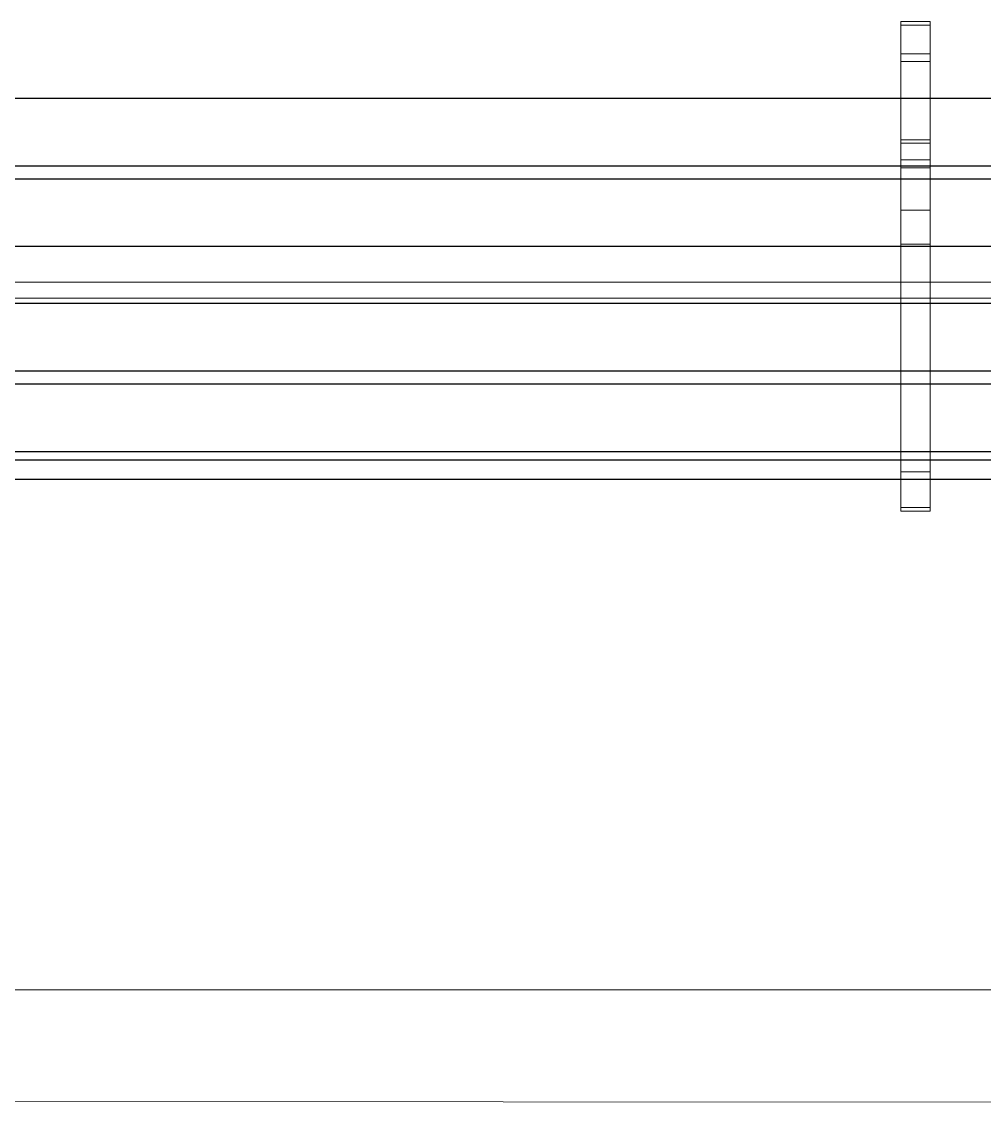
# Model space of a CAD drawing. Header units: feet. Extents: x -21 to 5170, y -254 to 1413.
# Drawn here: x 2283.76 to 2300.28, y 48.97 to 67.52 of the extents above; entities that cross this region are included whole.
import ezdxf
from ezdxf.lldxf.tags import DXFTag

# ---------------------------------------------------------------- set-up
doc = ezdxf.new("R2010")
doc.units = ezdxf.units.FT
doc.header["$MEASUREMENT"] = 0
for name, color, linetype in [('ATI CENTER SUPPORT', 7, 'Continuous'), ('DC FEEEDERS', 1, 'Continuous'), ('PV-AG-DC1', 142, 'DC1'), ('WIRE MANAGEMENT', 4, 'Continuous')]:
    doc.layers.add(name, color=color, linetype=linetype)
doc.styles.add('NEI-A', font='arial.ttf')
tags = doc.linetypes.add('DC1', pattern='A,0.176989,-0.035266,["DC1",NEI-A,S=0.1,R=0,X=0,Y=-0.05],-0.314734,0.176989', length=0.703978).pattern_tags.tags
tags[6] = DXFTag(74, 10)

msp = doc.modelspace()

# ---------------------------------------------------------------- linework, layer by layer
at = {"layer": 'ATI CENTER SUPPORT', "color": 8, "linetype": 'Continuous', "lineweight": 15}
msp.add_line((2318.84262, 50.90399), (2101.30049, 50.90399), dxfattribs=at)
msp.add_lwpolyline([(2317.87777, 48.97464), (2102.26535, 49.0547)], dxfattribs=at)
at = {"layer": 'DC FEEEDERS'}
for points in [[(2092.42153, 66.20605), (2327.77006, 66.20605)], [(2092.42153, 65.04605), (2327.77006, 65.04605)], [(2092.42153, 64.8241), (2327.77006, 64.8241)], [(2092.42153, 63.6641), (2327.77006, 63.6641)], [(2092.42153, 62.68671), (2327.77006, 62.68671)], [(2092.42153, 61.52671), (2327.77006, 61.52671)], [(2092.42153, 61.30476), (2327.77006, 61.30476)], [(2092.42153, 60.14476), (2327.77006, 60.14476)]]:
    msp.add_lwpolyline(points, dxfattribs=at)
at = {"layer": 'PV-AG-DC1', "flags": 128}
for points in [[(2092.42153, 60.00291), (2327.77006, 60.00291)], [(2092.42153, 59.67045), (2327.77006, 59.67045)]]:
    msp.add_lwpolyline(points, dxfattribs=at)
at = {"layer": 'WIRE MANAGEMENT', "color": 4, "linetype": 'Continuous', "lineweight": 18, "elevation": 0.11854, "flags": 128}
for points in [[(2299.35026, 67.51993), (2298.85026, 67.51993)], [(2298.85026, 59.11993), (2298.85026, 67.51993)], [(2299.35026, 67.51993), (2299.35026, 59.11993)], [(2299.35026, 67.45884), (2298.85026, 67.45884)], [(2299.35026, 66.96978), (2298.85026, 66.96978)], [(2299.35026, 66.83421), (2298.85026, 66.83421)], [(2299.35026, 65.49308), (2298.85026, 65.49308)], [(2299.35026, 65.43185), (2298.85026, 65.43185)], [(2299.35026, 65.14677), (2298.85026, 65.14677)], [(2299.35026, 65.01119), (2298.85026, 65.01119)], [(2299.35026, 64.28499), (2298.85026, 64.28499)], [(2299.35026, 63.70274), (2298.85026, 63.70274)], [(2092.42153, 63.05156), (2327.77006, 63.05156)], [(2092.42153, 62.77349), (2327.77006, 62.77349)], [(2299.35026, 59.79258), (2298.85026, 59.79258)], [(2299.35026, 59.66452), (2298.85026, 59.66452)], [(2299.35026, 59.18101), (2298.85026, 59.18101)], [(2299.35026, 59.11993), (2298.85026, 59.11993)]]:
    msp.add_lwpolyline(points, dxfattribs=at)

doc.saveas('drawing.dxf')
